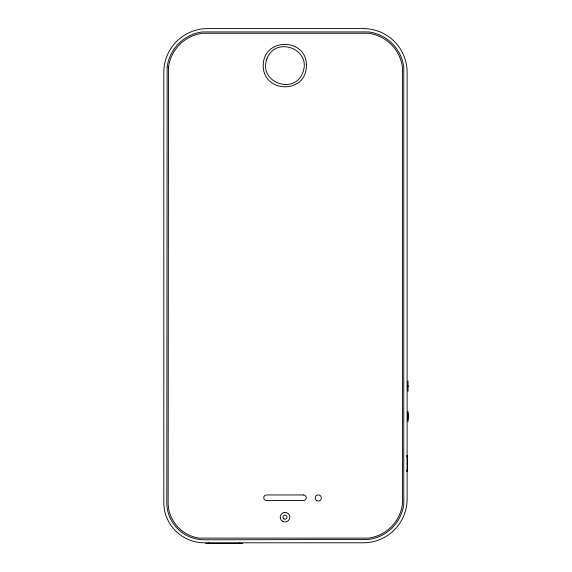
<?xml version="1.0" encoding="UTF-8"?>
<svg xmlns="http://www.w3.org/2000/svg" width="572" height="572" viewBox="0 0 572 572"><rect width="100%" height="100%" fill="white"/><g stroke="black" fill="none" stroke-linecap="round" stroke-linejoin="round"><path stroke-width="0.86" d="M408.029 385.8L408.029 386.708M408.029 413.263L408.029 419.476M406.735 455.534L407.35 455.534L407.35 471.414L406.735 471.421M406.735 456.671L407.35 456.671M205.748 543.4L242.735 543.4M408.029 381.016L408.029 391.327M408.029 411.254L408.029 421.564M239.904 542.785L239.904 543.4M208.587 542.785L208.587 543.4M167.146 67.046L166.788 504.79L167.403 509.538A37.63 37.63 0 0 0 199.149 539.446L204.404 539.811L368.654 539.453A40.784 40.784 0 0 0 403.768 504.34L403.768 67.046A40.784 40.784 0 0 0 368.654 31.932L202.259 31.932A40.784 40.784 0 0 0 167.146 67.046M168.483 67.217L168.139 504.704L168.726 509.273A36.279 36.279 0 0 0 199.335 538.109L368.482 538.116A39.432 39.432 0 0 0 402.431 504.161L402.431 67.217A39.432 39.432 0 0 0 368.482 33.269L202.431 33.269A39.432 39.432 0 0 0 168.483 67.217M306.385 64.636C307.436 94.981 261.204 93.708 263.292 63.742C265.029 37.573 305.934 38.067 306.385 64.636M266.852 59.059C258.115 82.411 294.702 95.674 302.96 72.144C311.69 48.792 275.111 35.528 266.852 59.059M363.334 28.6L207.579 28.6A43.765 43.765 0 0 0 163.814 72.365L163.814 504.983L164.479 510.124A40.612 40.612 0 0 0 204.304 542.785L363.334 542.785A43.765 43.765 0 0 0 407.1 499.013L407.1 72.365A43.765 43.765 0 0 0 363.334 28.6M407.35 470.27L406.735 470.27L407.35 470.284M303.496 494.952L266.523 494.952A2.774 2.774 0 0 0 263.749 497.726A2.774 2.774 0 0 0 266.523 500.5L303.496 500.5A2.774 2.774 0 0 0 306.27 497.726A2.774 2.774 0 0 0 303.496 494.952M282.589 521.342A4.805 4.805 0 0 0 289.811 517.195A4.805 4.805 0 0 0 282.618 513.012A4.805 4.805 0 0 0 282.589 521.342M283.998 518.933A2.023 2.023 0 0 0 287.03 517.181A2.023 2.023 0 0 0 283.998 515.436A2.023 2.023 0 0 0 283.998 518.933M316.752 500.636A3.082 3.082 0 0 0 321.371 497.969A3.082 3.082 0 0 0 316.752 495.295A3.082 3.082 0 0 0 316.752 500.636"/></g></svg>
